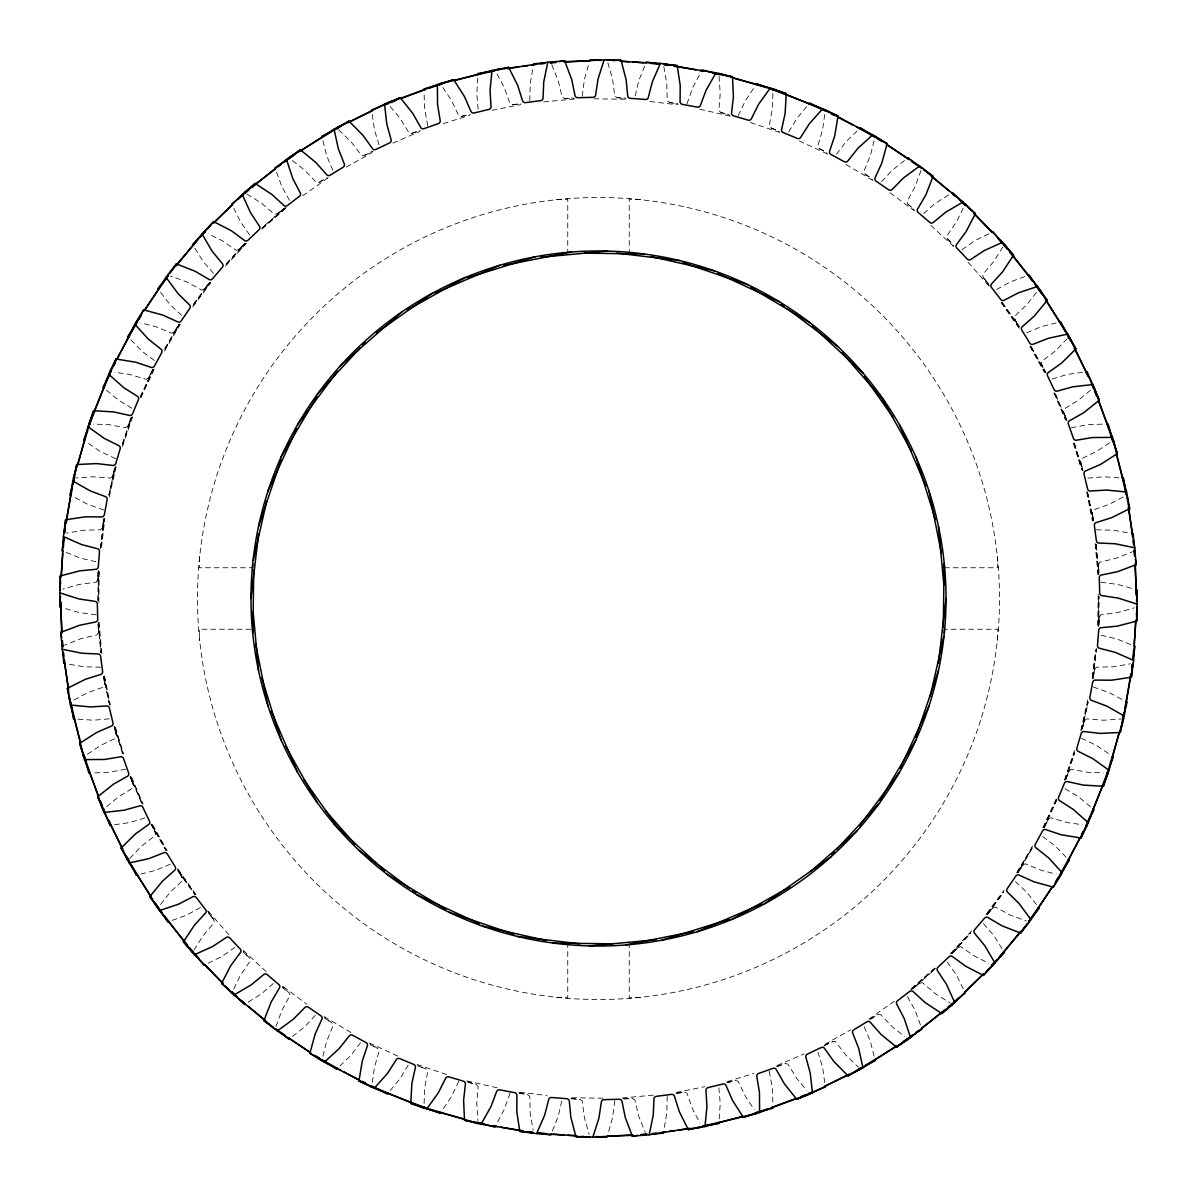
<?xml version="1.0" encoding="UTF-8"?>
<svg xmlns="http://www.w3.org/2000/svg" width="1197" height="1197" viewBox="0 0 1197 1197"><rect width="100%" height="100%" fill="white"/><g stroke="black" fill="none" stroke-linecap="round" stroke-linejoin="round"><path stroke-width="0.75" stroke-dasharray="5 3.75" d="M97.855 600.34L98.229 572.361M98.558 623.158L98.438 632.33L97.256 634.784L80.528 638.824L64.653 645.213M98.827 602.974L99.231 571.777M1097.769 625.223L1098.173 594.026M1098.442 573.842L1098.562 564.67L1099.744 562.216L1116.472 558.176L1132.347 551.787M1098.771 624.639L1099.145 596.66M98.109 600.744L98.932 571.612M1098.068 625.388L1098.891 596.256M424.097 1103.484L424.651 1088.103L427.778 1071.18L426.012 1069.086L417.678 1065.255M772.903 93.516L772.349 108.897L769.222 125.82L770.988 127.914L779.322 131.745M98.079 571.433L97.645 579.872L96.209 582.191L79.137 584.465L62.693 589.148M199.69 556.59L199.106 567.752L252.582 567.752M997.31 640.41A400.995 400.995 0 0 0 435.394 232.173A400.995 400.995 0 0 0 362.796 922.917A400.995 400.995 0 0 0 997.31 640.41L997.894 629.248L944.418 629.248M1098.921 625.567L1099.355 617.128L1100.791 614.809L1117.863 612.535L1134.307 607.852M477.842 78.044L476.78 93.411L478.142 109.151M719.158 1118.956L720.22 1103.589L718.858 1087.849M98.573 570.819L97.645 579.872L98.723 570.76M100.997 547.268L103.795 520.097M1093.205 676.904L1096.003 649.732M1098.427 626.181L1099.355 617.128L1098.277 626.24M100.413 548.002L103.915 518.361M101.521 547.074L104.752 519.737M1092.248 677.263L1095.479 649.926M1093.085 678.639L1096.587 648.998M529.777 100.653L530.241 83.461L533.189 66.598M667.223 1096.347L666.759 1113.539L663.811 1130.402M100.608 548.421L104.468 519.543M1092.532 677.457L1096.392 648.579M372.267 1082.492L374.437 1067.245L379.299 1050.742L377.773 1048.482L369.888 1043.784M635.248 95.91L638.824 80.528L645.213 64.653M561.752 1101.09L558.176 1116.472L551.787 1132.347M824.733 114.508L822.563 129.755L817.701 146.258L819.227 148.518L827.112 153.216M103.66 519.274L102.329 527.623L100.653 529.777L83.461 530.241L66.598 533.189M1093.34 677.726L1094.671 669.377L1096.347 667.223L1113.539 666.759L1130.402 663.811M104.199 518.72L102.329 527.623L104.363 518.675M109.077 495.543L114.703 468.82L108.837 494.391M1087.923 701.457L1082.297 728.18L1088.163 702.609M1092.801 678.28L1094.671 669.377L1092.637 678.325M109.211 497.189L116.109 466.77M1080.891 730.23L1087.789 699.811M582.191 96.209L584.465 79.137L589.148 62.693M614.809 1100.791L612.535 1117.863L607.852 1134.307M109.002 494.885L115.87 466.561M1081.13 730.439L1087.998 702.115M322.921 1056.188L326.661 1041.255L333.23 1025.35L331.943 1022.941L324.582 1017.45M874.079 140.812L870.339 155.745L863.77 171.65L865.057 174.059L872.418 179.55M114.643 467.982L112.458 476.152L110.573 478.112L93.411 476.78L76.339 477.947M1082.357 729.018L1084.542 720.848L1086.427 718.888L1103.589 720.22L1120.661 719.053M115.256 467.488L112.458 476.152L115.406 467.458M122.528 444.955L131.475 417.214M1065.525 779.786L1074.472 752.045M1081.744 729.512L1084.542 720.848L1081.594 729.542M122.393 443.773L131.386 417.289M122.483 446.601L132.508 417.065M1064.492 779.935L1074.517 750.399M1065.614 779.711L1074.607 753.227M122.513 444.282L132.298 416.84M1064.702 780.16L1074.487 752.718M275.998 1026.487L281.864 1010.418L290.063 995.276L289.031 992.762L282.297 986.523M921.002 170.513L915.136 186.582L906.937 201.724L907.969 204.238L914.703 210.477M130.937 418.112L127.914 426.012L125.82 427.778L108.897 424.651L93.516 424.097M1066.063 778.888L1069.086 770.988L1071.18 769.222L1088.103 772.349L1103.484 772.903M140.438 397.703L152.977 369.394M1044.023 827.606L1056.562 799.297M140.393 396.551L152.887 369.454M140.977 397.673L154.039 369.349M1042.961 827.651L1056.023 799.327M1044.113 827.546L1056.607 800.449M686.988 103.795L692.749 87.576L699.961 73.96M510.012 1093.205L504.251 1109.424L497.039 1123.04M140.453 397.015L153.844 369.11M1043.156 827.89L1056.547 799.985M233.774 988.887L240.552 975.061L250.278 960.862L249.515 958.243L243.47 951.346M788.763 131.865L796.918 118.338L806.793 106.518M408.237 1065.135L400.082 1078.662L390.207 1090.482M963.226 208.113L956.448 221.939L946.722 236.138L947.485 238.757L953.53 245.654M152.363 370.232L148.518 377.773L146.258 379.299L129.755 374.437L114.508 372.267M1044.637 826.768L1048.482 819.227L1050.742 817.701L1067.245 822.563L1082.492 824.733M153.051 369.873L148.518 377.773L153.216 369.888M164.842 349.344L179.37 324.073L164.962 348.177M1032.158 847.656L1017.63 872.927L1032.038 848.823M1043.949 827.127L1048.482 819.227L1043.784 827.112M164.468 350.96L180.418 324.148M1016.582 872.852L1032.532 846.04M738.205 115.75L745.641 100.219L754.23 87.441M458.795 1081.25L451.359 1096.781L442.77 1109.559M164.977 348.686L179.296 325.434M1017.704 871.566L1032.023 848.314M836.494 154.308L846.025 141.71L857.082 130.997M360.506 1042.692L350.975 1055.29L339.918 1066.003M194.064 950.074L203.146 935.575L214.308 922.483L213.829 919.805L207.47 910.812M1002.936 246.926L993.854 261.425L982.692 274.517L983.171 277.195L989.53 286.188M178.667 324.851L174.059 331.943L171.65 333.23L155.745 326.661L140.812 322.921M1018.333 872.149L1022.941 865.057L1025.35 863.77L1041.255 870.339L1056.188 874.079M179.385 324.567L174.059 331.943L179.55 324.582M193.271 305.385L209.28 283.24M987.72 913.76L1003.729 891.615M1017.615 872.433L1022.941 865.057L1017.45 872.418M193.51 304.233L209.131 283.3M192.717 306.941L210.298 283.42M986.702 913.58L1004.283 890.059M987.869 913.7L1003.49 892.767M193.465 304.741L210.148 283.105M986.852 913.895L1003.535 892.259M160.578 904.528L170.079 892.408L182.543 880.558L182.348 877.835L177.859 869.83L182.348 877.835L177.74 870.728M881.62 181.63L892.408 170.079L904.528 160.578M315.38 1015.37L304.592 1026.921L292.472 1036.422M1036.422 292.472L1026.921 304.592L1014.458 316.442L1014.652 319.165L1019.141 327.17L1014.652 319.165L1019.26 326.272M209.565 282.462L204.238 289.031L201.724 290.063L186.582 281.864L170.513 275.998M987.435 914.538L992.762 907.969L995.276 906.937L1010.418 915.136L1026.487 921.002M226.128 264.627L244.368 244.293M952.632 952.707L970.872 932.373M226.487 263.505L244.218 244.338M225.425 266.123L246.597 243.215M950.403 953.785L971.575 930.877M952.782 952.662L970.513 933.495M226.398 264.013L245.235 244.248M951.765 952.752L970.602 932.987M129.8 858.309L141.71 846.025L155.341 835.521L155.43 832.798L151.81 824.374M923.65 213.5L935.575 203.146L950.074 194.064M273.35 983.5L261.425 993.854L246.926 1002.936M1067.2 338.691L1055.29 350.975L1041.659 361.479L1041.57 364.202L1045.19 372.626M244.727 243.53L238.757 249.515L236.138 250.278L221.939 240.552L208.113 233.774M952.273 953.47L958.243 947.485L960.862 946.722L975.061 956.448L988.887 963.226M245.505 243.41L238.757 249.515L245.654 243.47M261.709 228.762L284.677 207.994L262.143 227.684M935.291 968.238L912.323 989.006L934.857 969.316M951.495 953.59L958.243 947.485L951.346 953.53M262.203 228.956L285.664 208.383M911.336 988.617L934.797 968.044M262.008 228.133L285.589 208.083M911.411 988.917L934.992 968.867M106.518 806.793L118.338 796.918L133.002 787.91L133.361 785.202L130.653 776.434M962.104 249.604L975.061 240.552L988.887 233.774M234.896 947.396L221.939 956.448L208.113 963.226M1090.482 390.207L1078.662 400.082L1063.998 409.09L1063.639 411.798L1066.347 420.566M246.926 194.064L261.425 203.146L274.517 214.308L277.195 213.829L283.779 208.502M913.221 988.498L919.805 983.171L922.483 982.692L935.575 993.854L950.074 1002.936M277.195 213.829L286.188 207.47M302.676 195.814L328.158 177.814M868.842 1019.186L894.324 1001.186M910.812 989.53L919.805 983.171M87.441 754.23L100.219 745.641L115.75 738.205L116.393 735.557L114.613 726.564M996.577 289.524L1010.418 281.864L1024.871 276.582M200.423 907.476L186.582 915.136L172.129 920.418M1109.559 442.77L1096.781 451.359L1081.25 458.795L1080.607 461.443L1082.387 470.436M292.472 160.578L304.592 170.079L316.442 182.543L319.165 182.348L326.272 177.74M870.728 1019.26L877.835 1014.652L880.558 1014.458L892.408 1026.921L904.528 1036.422M319.165 182.348L327.17 177.859M346.397 167.101L372.013 152.752M824.987 1044.248L850.603 1029.899M869.83 1019.141L877.835 1014.652M73.96 699.961L87.576 692.749L103.795 686.988L104.708 684.415L104.049 677.113M1026.697 332.826L1041.255 326.661L1056.188 322.921M170.303 864.174L155.745 870.339L140.812 874.079M1123.04 497.039L1109.424 504.251L1093.205 510.012L1092.292 512.585L1092.951 519.887M338.691 129.8L350.975 141.71L361.479 155.341L364.202 155.43L373.24 150.822M823.76 1046.178L832.798 1041.57L835.521 1041.659L846.025 1055.29L858.309 1067.2M364.202 155.43L372.626 151.81M392.87 143.116L419.848 131.52M777.152 1065.48L804.13 1053.884M824.374 1045.19L832.798 1041.57M1052.133 379.03L1067.245 374.437L1082.492 372.267M144.867 817.97L129.755 822.563L114.508 824.733M390.207 106.518L400.082 118.338L409.09 133.002L411.798 133.361L419.698 130.338M777.302 1066.662L785.202 1063.639L787.91 1063.998L796.918 1078.662L806.793 1090.482M411.798 133.361L420.566 130.653M443.339 123.575L469.628 115.406M727.372 1081.594L753.661 1073.425M776.434 1066.347L785.202 1063.639M442.77 87.441L451.359 100.219L458.795 115.75L461.443 116.393L469.613 114.209M727.387 1082.791L735.557 1080.607L738.205 1081.25L745.641 1096.781L754.23 1109.559M461.443 116.393L470.436 114.613M492.042 110.319L520.83 104.588M676.17 1092.412L704.958 1086.681M726.564 1082.387L735.557 1080.607M1087.849 478.142L1103.589 476.78L1118.956 477.842M109.151 718.858L93.411 720.22L78.044 719.158M497.039 73.96L504.251 87.576L510.012 103.795L512.585 104.708L520.934 103.391M676.066 1093.609L684.415 1092.292L686.988 1093.205L692.749 1109.424L699.961 1123.04M512.585 104.708L519.887 104.049M543.647 101.865L574.725 99.007M622.275 1097.993L653.353 1095.135M677.113 1092.951L684.415 1092.292M1071.18 427.778L1088.103 424.651L1103.484 424.097M125.82 769.222L108.897 772.349L93.516 772.903M551.787 64.653L558.176 80.528L562.216 97.256L564.67 98.438L573.124 97.989M556.59 199.69L567.752 199.106L567.752 252.582M640.41 997.31L629.248 997.894L629.248 944.418M623.876 1099.011L632.33 1098.562L634.784 1099.744L638.824 1116.472L645.213 1132.347M944.418 567.752L997.894 567.752L997.31 556.59M250.727 629.248L199.106 629.248L199.69 640.41M564.67 98.438L573.842 98.558M594.026 98.827L625.223 99.231M571.777 1097.769L602.974 1098.173M623.158 1098.442L632.33 1098.562M607.852 62.693L612.535 79.137L614.809 96.209L617.128 97.645L625.567 98.079M640.41 199.69L629.248 199.106L629.248 252.582M556.59 997.31L567.752 997.894L567.752 944.418M571.433 1098.921L579.872 1099.355L582.191 1100.791L584.465 1117.863L589.148 1134.307M617.128 97.645L626.24 98.723M649.926 101.521L677.263 104.752M519.737 1092.248L547.074 1095.479M570.76 1098.277L579.872 1099.355M1096.347 529.777L1113.539 530.241L1130.402 533.189M100.653 667.223L83.461 666.759L66.598 663.811M1101.09 635.248L1116.472 638.824L1132.347 645.213M95.91 561.752L80.528 558.176L64.653 551.787M663.811 66.598L666.759 83.461L667.223 100.653L669.377 102.329L677.726 103.66M519.274 1093.34L527.623 1094.671L529.777 1096.347L530.241 1113.539L533.189 1130.402M669.377 102.329L678.325 104.363M699.811 109.211L730.23 116.109M466.77 1080.891L497.189 1087.789M518.675 1092.637L527.623 1094.671M1100.791 582.191L1117.863 584.465L1134.307 589.148M96.209 614.809L79.137 612.535L62.693 607.852M719.053 76.339L720.22 93.411L718.888 110.573L720.848 112.458L729.018 114.643M467.982 1082.357L476.152 1084.542L478.112 1086.427L476.78 1103.589L477.947 1120.661M720.848 112.458L729.542 115.406M750.399 122.483L779.935 132.508M417.065 1064.492L446.601 1074.517M467.458 1081.594L476.152 1084.542M770.988 127.914L778.888 130.937M418.112 1066.063L426.012 1069.086M799.327 140.977L827.651 154.039M369.349 1042.961L397.673 1056.023M1093.205 686.988L1109.424 692.749L1123.04 699.961M103.795 510.012L87.576 504.251L73.96 497.039M1065.135 788.763L1078.662 796.918L1090.482 806.793M131.865 408.237L118.338 400.082L106.518 390.207M819.227 148.518L826.768 152.363M370.232 1044.637L377.773 1048.482M846.04 164.468L872.852 180.418M324.148 1016.582L350.96 1032.532M1081.25 738.205L1096.781 745.641L1109.559 754.23M115.75 458.795L100.219 451.359L87.441 442.77M1042.692 836.494L1055.29 846.025L1066.003 857.082M154.308 360.506L141.71 350.975L130.997 339.918M865.057 174.059L872.149 178.667M324.851 1018.333L331.943 1022.941M890.059 192.717L913.58 210.298M283.42 986.702L306.941 1004.283M1015.37 881.62L1026.921 892.408L1036.422 904.528M181.63 315.38L170.079 304.592L160.578 292.472M907.969 204.238L914.538 209.565M282.462 987.435L289.031 992.762M930.877 225.425L953.785 246.597M243.215 950.403L266.123 971.575M983.5 923.65L993.854 935.575L1002.936 950.074M213.5 273.35L203.146 261.425L194.064 246.926M947.485 238.757L953.47 244.727M243.53 952.273L249.515 958.243M968.044 262.203L988.617 285.664M208.383 911.336L228.956 934.797M947.396 962.104L956.448 975.061L963.226 988.887M249.604 234.896L240.552 221.939L233.774 208.113M988.498 283.779L983.171 277.195L988.542 284.557M208.502 913.221L213.829 919.805L208.458 912.443M1001.425 302.213L1018.602 325.749M178.398 871.251L195.575 894.787M1002.443 302.736L1018.587 325.584M1001.186 302.676L1019.186 328.158M177.814 868.842L195.814 894.324M178.413 871.416L194.557 894.264M1002.009 302.557L1018.467 326.616M178.533 870.384L194.991 894.443M907.476 996.577L915.136 1010.418L920.418 1024.871M289.524 200.423L281.864 186.582L276.582 172.129M1031.096 347.519L1045.729 372.731M151.271 824.269L165.904 849.481M1031.141 346.591L1045.729 372.626M1029.899 346.397L1044.248 372.013M152.752 824.987L167.101 850.603M151.271 824.374L165.859 850.409M1030.737 346.367L1044.577 371.998M152.423 825.002L166.263 850.633M864.174 1026.697L870.339 1041.255L874.079 1056.188M332.826 170.303L326.661 155.745L322.921 140.812M1046.178 373.24L1041.57 364.202L1045.295 372.506M150.822 823.76L155.43 832.798L151.705 824.494M1054.961 394.112L1066.871 420.716L1055.111 393.185M142.039 802.888L130.129 776.284L141.889 803.815M1053.884 392.87L1065.48 419.848M131.52 777.152L143.116 804.13M1054.722 392.93L1065.824 419.863M131.176 777.137L142.278 804.07M817.97 1052.133L822.563 1067.245L824.733 1082.492M379.03 144.867L374.437 129.755L372.267 114.508M1066.662 419.698L1063.639 411.798L1066.467 420.446M130.338 777.302L133.361 785.202L130.533 776.554M1073.829 442.95L1082.896 470.645L1074.068 442.037M123.171 754.05L114.104 726.355L122.932 754.963M1073.425 443.339L1081.594 469.628M115.406 727.372L123.575 753.661M1074.233 443.488L1081.923 469.688M115.077 727.312L122.767 753.512M1082.791 469.613L1080.607 461.443L1082.507 470.346M114.209 727.387L116.393 735.557L114.493 726.654M1087.1 491.713L1093.22 520.201L1088.178 494.436M109.9 705.287L103.78 676.799L108.822 702.564M1086.681 492.042L1092.412 520.83M104.588 676.17L110.319 704.958M1087.489 492.266L1092.741 520.934M104.259 676.066L109.511 704.734M1093.609 520.934L1092.292 512.585L1093.056 519.827M103.391 676.066L104.708 684.415L103.944 677.173M1095.779 545.174L1098.696 572.331M98.304 624.669L101.221 651.826M1096.198 544.336L1098.771 572.196M1095.135 543.647L1097.993 574.725M99.007 622.275L101.865 653.353M98.229 624.804L100.802 652.664M769.222 1071.18L772.349 1088.103L772.903 1103.484M427.778 125.82L424.651 108.897L424.097 93.516M1095.913 543.962L1098.277 574.829M98.723 622.171L101.087 653.038M1099.011 573.124L1098.562 564.67L1098.577 573.767M97.989 623.876L98.438 632.33L98.423 623.233M1098.637 597.453L1098.681 624.759M98.319 572.241L98.363 599.547M131.595 417.693L127.914 426.012L131.745 417.678M1069.086 770.988L1065.405 779.307L1069.086 770.988M210.328 282.253L204.238 289.031L210.477 282.297M992.762 907.969L986.672 914.747L992.762 907.969"/><path stroke-width="1.5" d="M410.721 1103.395L411.903 1083.375L415.299 1067.948A2.723 2.723 0 0 0 413.758 1064.417L399.678 1058.582A2.723 2.723 0 0 0 396.087 1059.988L387.589 1073.305L374.272 1088.297L358.98 1080.996L362.242 1061.215L367.24 1046.223A2.723 2.723 0 0 0 366.058 1042.557L352.681 1035.285A2.723 2.723 0 0 0 348.955 1036.303L339.11 1048.662L324.297 1062.173L309.858 1053.315L315.17 1033.984L321.709 1019.605A2.723 2.723 0 0 0 320.916 1015.819L308.377 1007.201A2.723 2.723 0 0 0 304.562 1007.814L293.474 1019.081L277.33 1030.961L263.894 1020.652L271.195 1001.979L279.2 988.363A2.723 2.723 0 0 0 278.826 984.518L267.245 974.627A2.723 2.723 0 0 0 263.385 974.852L251.19 984.892L233.894 995.021L221.595 983.365L230.812 965.56L240.193 952.842A2.723 2.723 0 0 0 240.223 948.997L229.734 937.939A2.723 2.723 0 0 0 225.889 937.76L212.692 946.468L194.438 954.742L183.425 941.859L194.453 925.116L205.121 913.461A2.723 2.723 0 0 0 205.555 909.615L196.278 897.541A2.723 2.723 0 0 0 192.463 896.957L178.443 904.244L159.41 910.558L149.82 896.598L162.538 881.097L174.358 870.608A2.723 2.723 0 0 0 175.181 866.837L167.221 853.85A2.723 2.723 0 0 0 163.495 852.877L148.787 858.653L129.201 862.947L121.121 848.06L135.381 833.98L148.233 824.778A2.723 2.723 0 0 0 149.445 821.127L142.892 807.377A2.723 2.723 0 0 0 139.286 806.015L124.054 810.219L104.124 812.449L97.645 796.783L113.311 784.274L127.047 776.479A2.723 2.723 0 0 0 128.633 772.963L123.56 758.614A2.723 2.723 0 0 0 120.104 756.878L104.513 759.467L84.478 759.601L79.66 743.352L96.538 732.549L111.037 726.22A2.723 2.723 0 0 0 112.982 722.898L109.421 708.085A2.723 2.723 0 0 0 106.174 706.006L90.403 706.948L70.443 704.988L67.361 688.32L85.286 679.342L100.353 674.569A2.723 2.723 0 0 0 102.628 671.457L100.653 656.36A2.723 2.723 0 0 0 97.63 653.951L81.845 653.248L62.214 649.208L60.882 632.315L79.645 625.253L95.132 622.081A2.723 2.723 0 0 0 97.72 619.223L97.331 604.006A2.723 2.723 0 0 0 94.578 601.298L78.957 598.934L59.85 592.874L60.299 575.937L79.69 570.864L95.416 569.338A2.723 2.723 0 0 0 98.304 566.765L99.501 551.593A2.723 2.723 0 0 0 97.047 548.6L81.755 544.635L63.396 536.6L65.596 519.797L85.421 516.79L101.221 516.909A2.723 2.723 0 0 0 104.363 514.665L107.132 499.688A2.723 2.723 0 0 0 105.007 496.456L90.209 490.905L72.793 480.999L76.743 464.526L96.777 463.598L112.473 465.379A2.723 2.723 0 0 0 115.825 463.463L120.149 448.86A2.723 2.723 0 0 0 118.383 445.434L104.244 438.371L87.95 426.701L93.605 410.721L113.625 411.903L129.052 415.299A2.723 2.723 0 0 0 132.583 413.758L138.418 399.678A2.723 2.723 0 0 0 137.012 396.087L123.695 387.589L108.703 374.272L116.004 358.98L135.785 362.242L150.777 367.24A2.723 2.723 0 0 0 154.443 366.058L161.715 352.681A2.723 2.723 0 0 0 160.697 348.955L148.338 339.11L134.827 324.297L143.685 309.858L163.016 315.17L177.395 321.709A2.723 2.723 0 0 0 181.181 320.916L189.799 308.377A2.723 2.723 0 0 0 189.186 304.562L177.919 293.474L166.039 277.33L176.348 263.894L195.021 271.195L208.637 279.2A2.723 2.723 0 0 0 212.482 278.826L222.373 267.245A2.723 2.723 0 0 0 222.148 263.385L212.108 251.19L201.979 233.894L213.635 221.595L231.44 230.812L244.158 240.193A2.723 2.723 0 0 0 248.003 240.223L259.061 229.734A2.723 2.723 0 0 0 259.24 225.889L250.532 212.692L242.258 194.438L255.141 183.425L271.884 194.453L283.539 205.121A2.723 2.723 0 0 0 287.385 205.555L299.459 196.278A2.723 2.723 0 0 0 300.043 192.463L292.756 178.443L286.442 159.41L300.402 149.82L315.903 162.538L326.392 174.358A2.723 2.723 0 0 0 330.163 175.181L343.15 167.221A2.723 2.723 0 0 0 344.123 163.495L338.347 148.787L334.053 129.201L348.94 121.121L363.02 135.381L372.222 148.233A2.723 2.723 0 0 0 375.873 149.445L389.623 142.892A2.723 2.723 0 0 0 390.985 139.286L386.781 124.054L384.551 104.124L400.217 97.645L412.726 113.311L420.521 127.047A2.723 2.723 0 0 0 424.037 128.633L438.386 123.56A2.723 2.723 0 0 0 440.122 120.104L437.533 104.513L437.399 84.478L453.648 79.66L464.451 96.538L470.78 111.037A2.723 2.723 0 0 0 474.102 112.982L488.915 109.421A2.723 2.723 0 0 0 490.994 106.174L490.052 90.403L492.012 70.443L508.68 67.361L517.658 85.286L522.431 100.353A2.723 2.723 0 0 0 525.543 102.628L540.64 100.653A2.723 2.723 0 0 0 543.049 97.63L543.752 81.845L547.792 62.214L564.685 60.882L571.747 79.645L574.919 95.132A2.723 2.723 0 0 0 577.777 97.72L592.994 97.331A2.723 2.723 0 0 0 595.702 94.578L598.066 78.957L604.126 59.85L621.063 60.299L626.136 79.69L627.662 95.416A2.723 2.723 0 0 0 630.235 98.304L645.407 99.501A2.723 2.723 0 0 0 648.4 97.047L652.365 81.755L660.4 63.396L677.203 65.596L680.21 85.421L680.091 101.221A2.723 2.723 0 0 0 682.335 104.363L697.312 107.132A2.723 2.723 0 0 0 700.544 105.007L706.095 90.209L716.001 72.793L732.474 76.743L733.402 96.777L731.621 112.473A2.723 2.723 0 0 0 733.537 115.825L748.14 120.149A2.723 2.723 0 0 0 751.566 118.383L758.629 104.244L770.299 87.95L786.279 93.605L785.097 113.625L781.701 129.052A2.723 2.723 0 0 0 783.242 132.583L797.322 138.418A2.723 2.723 0 0 0 800.913 137.012L809.411 123.695L822.728 108.703L838.02 116.004L834.758 135.785L829.76 150.777A2.723 2.723 0 0 0 830.942 154.443L844.319 161.715A2.723 2.723 0 0 0 848.045 160.697L857.89 148.338L872.703 134.827L887.142 143.685L881.83 163.016L875.291 177.395A2.723 2.723 0 0 0 876.084 181.181L888.623 189.799A2.723 2.723 0 0 0 892.438 189.186L903.526 177.919L919.67 166.039L933.106 176.348L925.805 195.021L917.8 208.637A2.723 2.723 0 0 0 918.174 212.482L929.755 222.373A2.723 2.723 0 0 0 933.615 222.148L945.81 212.108L963.106 201.979L975.405 213.635L966.188 231.44L956.807 244.158A2.723 2.723 0 0 0 956.777 248.003L967.266 259.061A2.723 2.723 0 0 0 971.111 259.24L984.308 250.532L1002.562 242.258L1013.575 255.141L1002.547 271.884L991.879 283.539A2.723 2.723 0 0 0 991.445 287.385L1000.722 299.459A2.723 2.723 0 0 0 1004.537 300.043L1018.557 292.756L1037.59 286.442L1047.18 300.402L1034.462 315.903L1022.642 326.392A2.723 2.723 0 0 0 1021.819 330.163L1029.779 343.15A2.723 2.723 0 0 0 1033.505 344.123L1048.213 338.347L1067.799 334.053L1075.879 348.94L1061.619 363.02L1048.767 372.222A2.723 2.723 0 0 0 1047.555 375.873L1054.108 389.623A2.723 2.723 0 0 0 1057.714 390.985L1072.946 386.781L1092.876 384.551L1099.355 400.217L1083.689 412.726L1069.953 420.521A2.723 2.723 0 0 0 1068.367 424.037L1073.44 438.386A2.723 2.723 0 0 0 1076.896 440.122L1092.487 437.533L1112.522 437.399L1117.34 453.648L1100.462 464.451L1085.963 470.78A2.723 2.723 0 0 0 1084.018 474.102L1087.579 488.915A2.723 2.723 0 0 0 1090.826 490.994L1106.597 490.052L1126.557 492.012L1129.639 508.68L1111.714 517.658L1096.647 522.431A2.723 2.723 0 0 0 1094.372 525.543L1096.347 540.64A2.723 2.723 0 0 0 1099.37 543.049L1115.155 543.752L1134.786 547.792L1136.118 564.685L1117.355 571.747L1101.868 574.919A2.723 2.723 0 0 0 1099.28 577.777L1099.669 592.994A2.723 2.723 0 0 0 1102.422 595.702L1118.043 598.066L1137.15 604.126L1136.701 621.063L1117.31 626.136L1101.584 627.662A2.723 2.723 0 0 0 1098.696 630.235L1097.499 645.407A2.723 2.723 0 0 0 1099.953 648.4L1115.245 652.365L1133.604 660.4L1131.404 677.203L1111.579 680.21L1095.779 680.091A2.723 2.723 0 0 0 1092.637 682.335L1089.869 697.312A2.723 2.723 0 0 0 1091.993 700.544L1106.791 706.095L1124.207 716.001L1120.257 732.474L1100.223 733.402L1084.527 731.621A2.723 2.723 0 0 0 1081.175 733.537L1076.851 748.14A2.723 2.723 0 0 0 1078.617 751.566L1092.756 758.629L1109.05 770.299L1103.395 786.279L1083.375 785.097L1067.948 781.701A2.723 2.723 0 0 0 1064.417 783.242L1058.582 797.322A2.723 2.723 0 0 0 1059.988 800.913L1073.305 809.411L1088.297 822.728L1080.996 838.02L1061.215 834.758L1046.223 829.76A2.723 2.723 0 0 0 1042.557 830.942L1035.285 844.319A2.723 2.723 0 0 0 1036.303 848.045L1048.662 857.89L1062.173 872.703L1053.315 887.142L1033.984 881.83L1019.605 875.291A2.723 2.723 0 0 0 1015.819 876.084L1007.201 888.623A2.723 2.723 0 0 0 1007.814 892.438L1019.081 903.526L1030.961 919.67L1020.652 933.106L1001.979 925.805L988.363 917.8A2.723 2.723 0 0 0 984.518 918.174L974.627 929.755A2.723 2.723 0 0 0 974.852 933.615L984.892 945.81L995.021 963.106L983.365 975.405L965.56 966.188L952.842 956.807A2.723 2.723 0 0 0 948.997 956.777L937.939 967.266A2.723 2.723 0 0 0 937.76 971.111L946.468 984.308L954.742 1002.562L941.859 1013.575L925.116 1002.547L913.461 991.879A2.723 2.723 0 0 0 909.615 991.445L897.541 1000.722A2.723 2.723 0 0 0 896.957 1004.537L904.244 1018.557L910.558 1037.59L896.598 1047.18L881.097 1034.462L870.608 1022.642A2.723 2.723 0 0 0 866.837 1021.819L853.85 1029.779A2.723 2.723 0 0 0 852.877 1033.505L858.653 1048.213L862.947 1067.799L848.06 1075.879L833.98 1061.619L824.778 1048.767A2.723 2.723 0 0 0 821.127 1047.555L807.377 1054.108A2.723 2.723 0 0 0 806.015 1057.714L810.219 1072.946L812.449 1092.876L796.783 1099.355L784.274 1083.689L776.479 1069.953A2.723 2.723 0 0 0 772.963 1068.367L758.614 1073.44A2.723 2.723 0 0 0 756.878 1076.896L759.467 1092.487L759.601 1112.522L743.352 1117.34L732.549 1100.462L726.22 1085.963A2.723 2.723 0 0 0 722.898 1084.018L708.085 1087.579A2.723 2.723 0 0 0 706.006 1090.826L706.948 1106.597L704.988 1126.557L688.32 1129.639L679.342 1111.714L674.569 1096.647A2.723 2.723 0 0 0 671.457 1094.372L656.36 1096.347A2.723 2.723 0 0 0 653.951 1099.37L653.248 1115.155L649.208 1134.786L632.315 1136.118L625.253 1117.355L622.081 1101.868A2.723 2.723 0 0 0 619.223 1099.28L604.006 1099.669A2.723 2.723 0 0 0 601.298 1102.422L598.934 1118.043L592.874 1137.15L575.937 1136.701L570.864 1117.31L569.338 1101.584A2.723 2.723 0 0 0 566.765 1098.696L551.593 1097.499A2.723 2.723 0 0 0 548.6 1099.953L544.635 1115.245L536.6 1133.604L519.797 1131.404L516.79 1111.579L516.909 1095.779A2.723 2.723 0 0 0 514.665 1092.637L499.688 1089.869A2.723 2.723 0 0 0 496.456 1091.993L490.905 1106.791L480.999 1124.207L464.526 1120.257L463.598 1100.223L465.379 1084.527A2.723 2.723 0 0 0 463.463 1081.175L448.86 1076.851A2.723 2.723 0 0 0 445.434 1078.617L438.371 1092.756L426.701 1109.05L410.721 1103.395L426.716 1108.168M252.896 632.974L253.719 569.847M943.281 627.153L944.104 564.026M423.977 90.089L424.007 88.862L441.902 84.014M773.023 1106.911L772.993 1108.138L755.098 1112.986M60.434 595.867L59.88 606.969L61.047 607.373M61.451 575.488L63.396 536.6M1133.604 660.4L1135.549 621.512M1136.566 601.133L1137.12 590.031L1135.953 589.627M252.582 567.752L252.776 564.041M944.224 632.959L944.418 629.248M59.88 590.031L60.493 582.64M60.942 577.089L62.887 553.059M63.351 547.523L64.099 538.276M64.548 532.74L65.596 519.797M371.788 1085.874L371.683 1087.1L344.018 1071.988M825.212 111.126L825.317 109.9L852.982 125.012M1131.404 677.203L1132.452 664.26M1132.901 658.724L1133.649 649.477M1134.113 643.941L1136.058 619.911M1136.507 614.36L1137.12 606.969M250.966 598.5L258.597 533.967M938.403 663.033L946.034 598.5M478.067 74.633L478.231 73.421L494.705 70.758M718.933 1122.367L718.769 1123.579L702.295 1126.242M63.95 537.797L61.945 550.62L63.067 551.159M64.803 532.306L65.371 528.64M66.224 523.149L72.793 480.999M1124.207 716.001L1130.776 673.851M1131.629 668.36L1132.197 664.694M1133.05 659.203L1135.055 646.38L1133.933 645.841M63.725 533.772L65.102 526.485M65.775 522.835L72.299 488.211M72.972 484.576L76.743 464.526M322.083 1059.51L321.858 1060.722L314.227 1055.44M874.917 137.49L875.142 136.278L882.773 141.56M1120.257 732.474L1124.028 712.424M1124.701 708.789L1131.225 674.165M1131.898 670.515L1133.275 663.228M253.285 560.361L266.796 500.6M930.204 696.4L943.715 636.639M533.488 64.922L533.772 63.725L544.874 63.112M663.512 1132.078L663.228 1133.275L652.126 1133.888M74.648 476.885L69.89 494.81L70.937 495.438M77.97 464.331L87.95 426.701M1109.05 770.299L1119.03 732.669M1122.352 720.115L1127.11 702.19L1126.063 701.562M87.77 430.262L73.421 478.231L74.633 478.067M88.832 426.716L93.605 410.721M1103.395 786.279L1108.168 770.284M1109.23 766.738L1123.579 718.769L1122.367 718.933M258.552 526.246L281.235 459.439M915.765 737.561L938.448 670.754M88.249 427.987L83.625 440.122L84.598 440.855M89.566 424.516L108.703 374.272M1088.297 822.728L1107.434 772.484M1108.751 769.013L1113.375 756.878L1112.402 756.145M116.004 358.98L88.862 424.007L90.089 423.977M232.278 991.969L231.799 993.091L225.44 986.358M964.722 205.031L965.201 203.909L971.56 210.642M1080.996 838.02L1108.138 772.993L1106.911 773.023M267.978 491.099L296.736 428.721M900.264 768.279L929.022 705.901M645.841 63.067L646.38 61.945L659.203 63.95M551.159 1133.933L550.62 1135.055L537.797 1133.05M109.705 373.928L103.002 387.17L103.9 388.008M113.895 365.654L115.57 362.347M117.246 359.04L134.827 324.297M1062.173 872.703L1079.754 837.96M1081.43 834.653L1083.105 831.346M1087.295 823.072L1093.998 809.83L1093.1 808.992M193.151 951.525L192.567 952.603L164.438 915.75M1003.849 245.475L1004.433 244.397L1032.562 281.25M143.685 309.858L109.9 371.683L111.126 371.788M1053.315 887.142L1087.1 825.317L1085.874 825.212M281.011 457.149L317.085 396.506M879.915 800.494L915.989 739.851M701.562 70.937L702.19 69.89L720.115 74.648M495.438 1126.063L494.81 1127.11L476.885 1122.352M136.862 322.517L127.81 336.537L128.603 337.464M138.882 319.39L140.887 316.277M144.912 310.053L166.039 277.33M1030.961 919.67L1052.088 886.947M1056.113 880.723L1058.118 877.61M1060.138 874.483L1069.19 860.463L1068.397 859.536M158.468 907.221L157.78 908.239L131.73 865.476M1038.532 289.779L1039.22 288.761L1065.27 331.524M141.56 314.227L136.278 321.858L137.49 322.083M143.67 311.175L167.909 276.088M170.019 273.051L176.348 263.894M1020.652 933.106L1026.981 923.949M1029.091 920.912L1053.33 885.825M1055.44 882.773L1060.722 875.142L1059.51 874.917M297.529 424.726L337.524 371.175M859.476 825.825L899.471 772.274M756.145 84.598L756.878 83.625L769.013 88.249M440.855 1112.402L440.122 1113.375L427.987 1108.751M168.238 275.774L157.78 288.761L158.468 289.779M176.378 265.659L201.979 233.894M995.021 963.106L1020.622 931.341M1028.762 921.226L1039.22 908.239L1038.532 907.221M167.73 275.056L197.939 239.879M200.348 237.066L205.181 231.44M207.59 228.627L213.635 221.595M128.603 859.536L127.81 860.463L108.762 820.244M1068.397 337.464L1069.19 336.537L1088.238 376.756M983.365 975.405L989.41 968.373M991.819 965.56L996.652 959.934M999.061 957.121L1029.27 921.944M317.34 394.217L360.192 347.863M362.706 345.14L365.235 342.417M831.765 854.583L834.294 851.86M836.808 849.137L879.66 802.783M808.992 103.9L809.83 103.002L823.072 109.705M388.008 1093.1L387.17 1093.998L373.928 1087.295M205.645 231.245L192.567 244.397L193.151 245.475M213.485 223.36L242.258 194.438M954.742 1002.562L983.515 973.64M991.355 965.755L1004.433 952.603L1003.849 951.525M210.642 225.44L203.909 231.799L205.031 232.278M214.697 221.625L232.218 205.076L231.799 203.909L241.869 195.71M238.966 198.702L255.141 183.425M103.9 808.992L103.002 809.83L79.66 743.352M1093.1 388.008L1093.998 387.17L1117.34 453.648M941.859 1013.575L958.034 998.298M982.303 975.375L964.782 991.924L965.201 993.091L955.131 1001.291M986.358 971.56L993.091 965.201L991.969 964.722M340.232 365.953L401.653 312.088M810.698 871.446L856.768 831.047M859.536 128.603L860.463 127.81L874.483 136.862M337.464 1068.397L336.537 1069.19L322.517 1060.138M244.742 193.36L249.051 189.859M251.939 187.51L286.442 159.41M910.558 1037.59L945.061 1009.49M947.949 1007.141L952.258 1003.64M275.355 168.942L244.397 192.567L245.475 193.151M278.303 166.682L281.25 164.438M284.198 162.194L300.402 149.82M84.598 756.145L83.625 756.878L70.788 702.759M1112.402 440.855L1113.375 440.122L1126.212 494.241M896.598 1047.18L912.802 1034.807M915.75 1032.562L918.698 1030.318M921.645 1028.058L952.603 1004.433L951.525 1003.849M376.561 332.736L432.671 293.085A347.534 347.534 0 0 1 945.914 607.597A347.534 347.534 0 0 1 416.915 894.817A347.534 347.534 0 0 1 432.671 293.085M764.329 903.915L831.047 856.768M907.221 158.468L908.239 157.78L921.226 168.238M289.779 1038.532L288.761 1039.22L275.774 1028.762M285.918 160.637L275.056 167.73L275.4 168.912M289.031 158.603L293.684 155.565M299.893 151.51L334.053 129.201M862.947 1067.799L897.107 1045.49M903.316 1041.435L907.969 1038.398M911.082 1036.363L921.944 1029.27L921.6 1028.088M298.262 151.989L288.761 157.78L289.779 158.468M301.435 150.059L331.524 131.73M334.696 129.8L348.94 121.121M848.06 1075.879L862.304 1067.2M865.476 1065.27L895.565 1046.941M898.738 1045.011L908.239 1039.22L907.221 1038.532M407.189 310.083L465.498 277.42M731.502 919.58L789.811 886.917M951.525 193.151L952.603 192.567L965.755 205.645M245.475 1003.849L244.397 1004.433L231.245 991.355M333.409 130.368L321.858 136.278L322.083 137.49M336.701 128.663L340.008 126.972M348.252 122.752L384.551 104.124M812.449 1092.876L848.748 1074.248M856.992 1070.028L860.299 1068.337M863.591 1066.632L875.142 1060.722L874.917 1059.51M63.067 645.841L61.945 646.38L61.825 640.814M1133.933 551.159L1135.055 550.62L1135.175 556.186M371.728 111.141L336.537 127.81L337.464 128.603M385.135 104.782L400.217 97.645M796.783 1099.355L811.865 1092.218M825.272 1085.859L860.463 1069.19L859.536 1068.397M434.975 293.13L499.792 265.27M697.208 931.73L762.025 903.87M383.788 105.216L371.683 109.9L371.788 111.126M390.716 102.538L395.893 100.533M401.085 98.528L437.399 84.478M759.601 1112.522L795.915 1098.472M801.107 1096.467L806.284 1094.462M813.212 1091.784L825.317 1087.1L825.212 1085.874M425.653 89.491L387.17 103.002L388.008 103.9M429.154 88.264L453.648 79.66M743.352 1117.34L767.846 1108.736M771.347 1107.509L809.83 1093.998L808.992 1093.1M467.788 277.704L535.164 256.786M661.836 940.214L729.212 919.296M1028.088 275.4L1029.27 275.056L1036.363 285.918M168.912 921.6L167.73 921.944L160.637 911.082M454.426 80.633L492.012 70.443M704.988 1126.557L742.574 1116.367M494.241 70.788L440.122 83.625L440.855 84.598M497.847 69.935L508.68 67.361M688.32 1129.639L699.153 1127.065M702.759 1126.212L756.878 1113.375L756.145 1112.402M503.847 265.435L571.238 252.043M625.762 944.957L693.153 931.565M1059.51 322.083L1060.722 321.858L1066.632 333.409M137.49 874.917L136.278 875.142L130.368 863.591M507.513 68.708L547.792 62.214M649.208 1134.786L689.487 1128.292M494.81 69.89L500.316 69.187M503.997 68.708L518.705 66.808M522.386 66.344L527.907 65.626M531.588 65.147L535.268 64.683M540.775 63.965L544.455 63.486M549.977 62.783L555.498 62.064M559.164 61.601L564.685 60.882M632.315 1136.118L637.836 1135.399M641.502 1134.936L647.023 1134.217M652.545 1133.514L656.225 1133.035M661.732 1132.317L665.412 1131.853M669.093 1131.374L674.614 1130.656M678.295 1130.192L693.003 1128.292M696.684 1127.813L702.19 1127.11M541.029 257.205L607.597 251.086M589.403 945.914L655.971 939.795M1085.874 371.788L1087.1 371.683L1091.784 383.788M111.126 825.212L109.9 825.317L105.216 813.212M550.44 62.813L555.992 62.498M565.253 61.99L604.126 59.85M592.874 1137.15L631.747 1135.01M641.008 1134.502L646.56 1134.187M556.186 61.825L550.62 61.945L551.159 63.067M563.607 61.646L589.552 61.032M613.657 60.463L621.063 60.299M575.937 1136.701L583.343 1136.537M607.448 1135.968L633.393 1135.354M640.814 1135.175L646.38 1135.055L645.841 1133.933M584.45 253.166L643.866 253.944M553.134 943.056L612.55 943.834M1106.911 423.977L1108.138 424.007L1112.986 441.902M90.089 773.023L88.862 772.993L84.014 755.098M590.031 59.88L601.133 60.434M621.512 61.451L660.4 63.396M536.6 1133.604L575.488 1135.549M595.867 1136.566L606.969 1137.12M606.969 59.88L614.36 60.493M619.911 60.942L629.158 61.69M632.854 61.99L643.941 62.887M651.333 63.501L658.724 64.099M664.26 64.548L677.203 65.596M519.797 1131.404L532.74 1132.452M538.276 1132.901L545.667 1133.499M553.059 1134.113L564.146 1135.01M567.842 1135.31L577.089 1136.058M582.64 1136.507L590.031 1137.12M616.934 253.151L679.627 260.572M517.373 936.428L580.066 943.849M1122.367 478.067L1123.579 478.231L1126.242 494.705M74.633 718.933L73.421 718.769L70.758 702.295M664.694 64.803L668.36 65.371M673.851 66.224L716.001 72.793M480.999 1124.207L523.149 1130.776M528.64 1131.629L532.306 1132.197M663.228 63.725L670.515 65.102M674.165 65.775L696.026 69.89M699.676 70.578L703.312 71.266M712.424 72.972L732.474 76.743M464.526 1120.257L484.576 1124.028M493.688 1125.734L497.324 1126.422M500.974 1127.11L522.835 1131.225M526.485 1131.898L533.772 1133.275M651.123 256.562L714.504 270.896M482.496 926.104L545.877 940.438M1132.078 533.488L1133.275 533.772L1133.888 544.874M64.922 663.512L63.725 663.228L63.112 652.126M732.669 77.97L770.299 87.95M426.701 1109.05L464.331 1119.03M766.738 87.77L718.769 73.421L718.933 74.633M770.284 88.832L786.279 93.605M430.262 1109.23L478.231 1123.579L478.067 1122.367M683.068 262.742L748.125 284.826M448.875 912.174L513.932 934.259M772.484 89.566L822.728 108.703M374.272 1088.297L424.516 1107.434M838.02 116.004L772.993 88.862L773.023 90.089M358.98 1080.996L424.007 1108.138L423.977 1106.911M717.691 273.41L780.085 302.183M416.915 894.817L479.309 923.59M831.346 113.895L834.653 115.57M837.96 117.246L872.703 134.827M324.297 1062.173L359.04 1079.754M362.347 1081.43L365.654 1083.105M856.229 126.792L887.142 143.685M309.858 1053.315L340.771 1070.208M751.028 287.654L810.07 322.786M386.93 874.214L445.972 909.346M877.61 138.882L880.723 140.887M886.947 144.912L919.67 166.039M277.33 1030.961L310.053 1052.088M316.277 1056.113L319.39 1058.118M885.825 143.67L908.703 159.485M911.755 161.595L916.333 164.752M923.949 170.019L933.106 176.348M263.894 1020.652L273.051 1026.981M280.667 1032.248L285.245 1035.405M288.297 1037.515L311.175 1053.33M781.192 304.188L784.17 306.417M787.147 308.631L837.72 346.412M359.28 850.588L409.853 888.369M412.83 890.583L415.808 892.812M931.341 176.378L963.106 201.979M233.894 995.021L265.659 1020.622M921.944 167.73L948.667 190.682M952.887 194.303L955.715 196.727M959.934 200.348L965.56 205.181M968.373 207.59L975.405 213.635M221.595 983.365L228.627 989.41M231.44 991.819L237.066 996.652M241.285 1000.273L244.113 1002.697M248.333 1006.318L275.056 1029.27M812.314 326.168L862.768 372.791M334.232 824.209L384.686 870.832M973.64 213.485L1002.562 242.258M194.438 954.742L223.36 983.515M975.375 214.697L991.924 232.218L993.091 231.799L1001.291 241.869M998.298 238.966L1013.575 255.141M183.425 941.859L198.702 958.034M221.625 982.303L205.076 964.782L203.909 965.201L195.71 955.131M842.06 352.801L884.912 401.653M325.554 810.698L354.94 844.199M1003.64 244.742L1007.141 249.051M1009.49 251.939L1037.59 286.442M159.41 910.558L187.51 945.061M189.859 947.949L193.36 952.258M1034.807 284.198L1047.18 300.402M149.82 896.598L162.194 912.802M864.264 376.561L893.201 417.514M303.799 779.486L339.155 829.536M1038.398 289.031L1041.435 293.684M1045.49 299.893L1067.799 334.053M129.201 862.947L151.51 897.107M155.565 903.316L158.603 907.969M1067.2 334.696L1075.879 348.94M121.121 848.06L129.8 862.304M879.66 394.217L911.411 450.925M285.589 746.075L317.34 802.783M1068.337 336.701L1070.028 340.008M1074.248 348.252L1092.876 384.551M104.124 812.449L122.752 848.748M126.972 856.992L128.663 860.299M1092.218 385.135L1099.355 400.217M97.645 796.783L104.782 811.865M899.471 424.726L925.865 486.147M271.135 710.853L297.529 772.274M1094.462 390.716L1096.467 395.893M1098.472 401.085L1112.522 437.399M84.478 759.601L98.528 795.915M100.533 801.107L102.538 806.284M915.989 457.149L935.261 519.214M261.739 677.786L281.011 739.851M1116.367 454.426L1126.557 492.012M70.443 704.988L80.633 742.574M1127.065 497.847L1129.639 508.68M67.361 688.32L69.935 699.153M929.022 491.099L941.336 553.029M255.664 643.971L267.978 705.901M1128.292 507.513L1134.786 547.792M62.214 649.208L68.708 689.487M1127.11 494.81L1127.813 500.316M1128.292 503.997L1132.557 537.109M1133.035 540.775L1133.514 544.455M1134.217 549.977L1134.936 555.498M1135.399 559.164L1136.118 564.685M60.882 632.315L61.601 637.836M62.064 641.502L62.783 647.023M63.486 652.545L63.965 656.225M64.443 659.891L68.708 693.003M69.187 696.684L69.89 702.19M938.448 526.246L943.879 585.408M253.121 611.592L258.552 670.754M1134.187 550.44L1134.502 555.992M1135.01 565.253L1137.15 604.126M59.85 592.874L61.99 631.747M62.498 641.008L62.813 646.56M944.224 564.041L944.418 567.752M252.582 629.248L252.776 632.959M1135.354 563.607L1136.103 595.118M1136.537 613.657L1136.701 621.063M60.299 575.937L60.463 583.343M60.897 601.882L61.646 633.393"/></g></svg>
